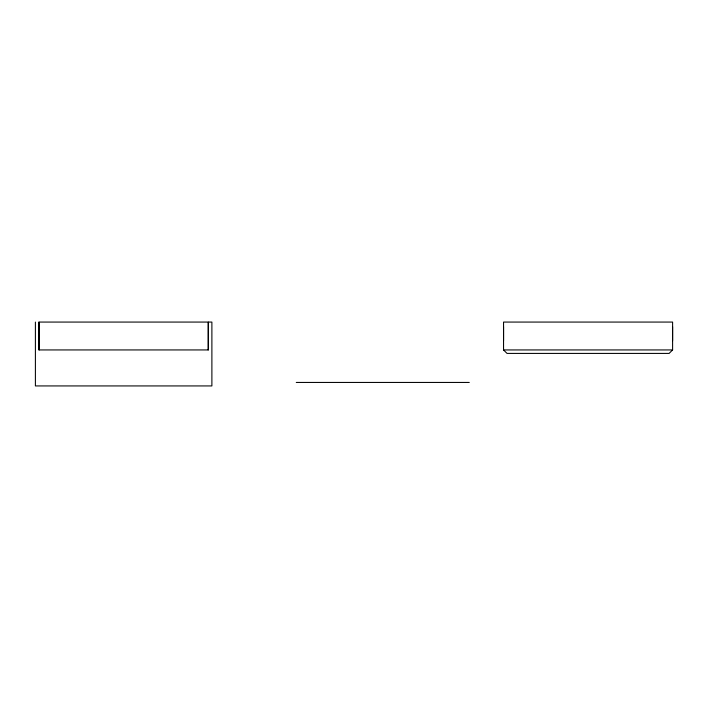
<?xml version="1.0" encoding="UTF-8"?>
<svg xmlns="http://www.w3.org/2000/svg" width="708" height="708" viewBox="0 0 708 708"><rect width="100%" height="100%" fill="white"/><g stroke="black" fill="none" stroke-linecap="round" stroke-linejoin="round"><path stroke-width="1.06" d="M503.547 340.645L503.547 326.715M672.6 340.654L672.6 326.715M672.6 349.938L669.113 353.416L507.034 353.416L503.547 349.938L503.547 322.069L672.6 322.069L672.6 349.938L503.547 349.938M296.271 382.444L469.271 382.444M208.17 349.938L208.17 322.069L39.117 322.069L39.117 349.938M38.887 322.069L38.887 349.938L208.4 349.938L208.4 322.069L211.887 322.069L211.887 385.931L35.4 385.931L35.4 322.069"/></g></svg>
